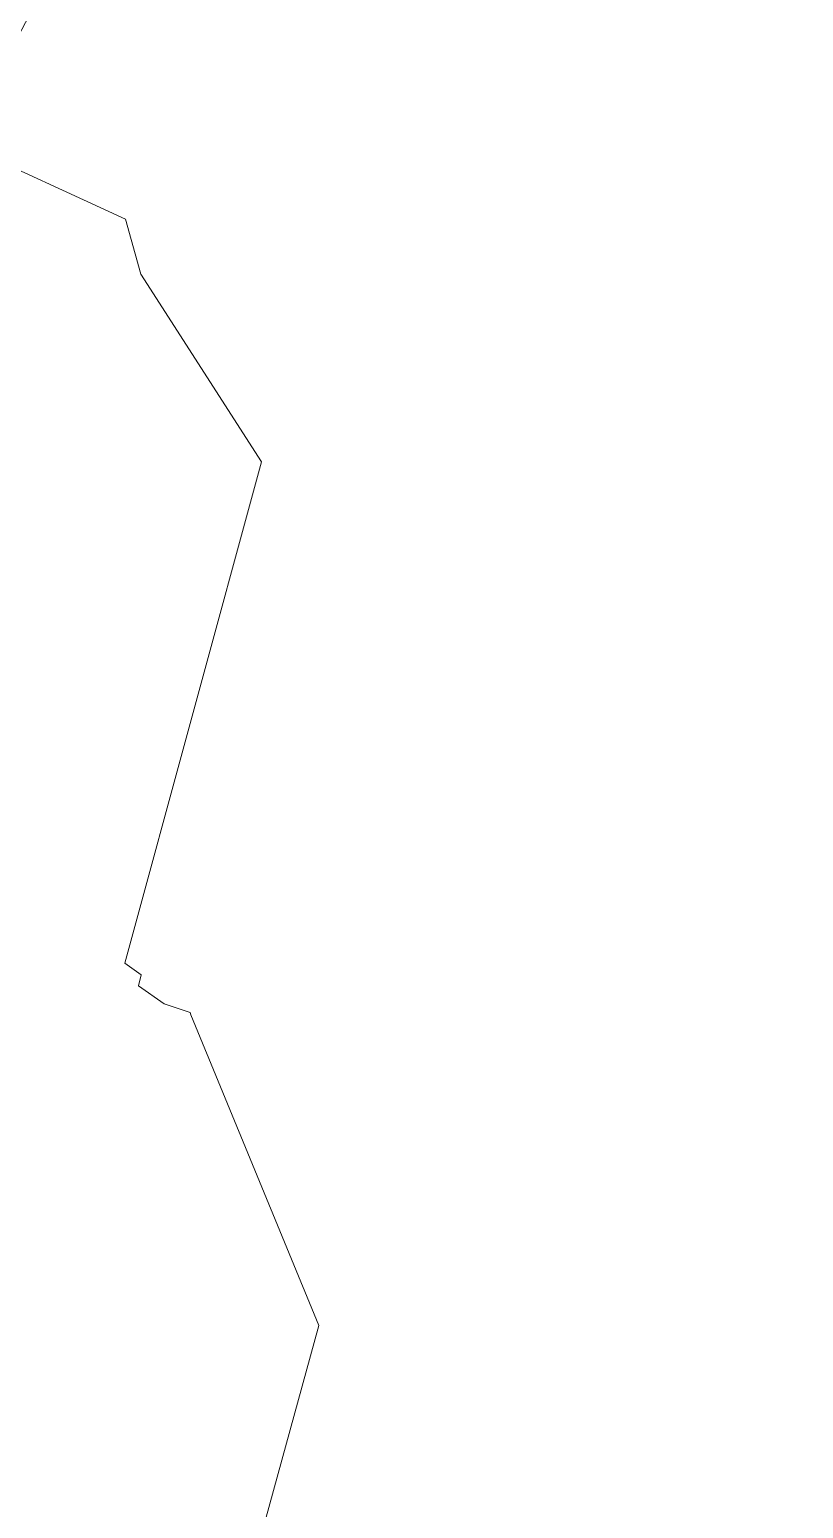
# Model space of a CAD drawing. Header units: metres. Extents: x -207 to 292, y -187 to 169.
# Drawn here: x -35.73 to -30.68, y -115.64 to -106.01 of the extents above; entities that cross this region are included whole.
import ezdxf

# ---------------------------------------------------------------- set-up
doc = ezdxf.new("R2010")
doc.units = ezdxf.units.M
doc.layers.add('C-TOPO-MAJR', color=7, linetype='Continuous', lineweight=35)
doc.layers.add('PR10-ARQ-PL-001-Emplazamiento-C-1_dwg', color=7, linetype='Continuous', lineweight=9, true_color=0x767676)

# ---------------------------------------------------------------- blocks, each defined once
blk = doc.blocks.new('PR10-ARQ-PL-001-Emplazamiento-C-1_dwg-674643-PLANTA EMPLAZAMIENTO ACTUALIZADO')
at = {"layer": 'C-TOPO-MAJR', "color": 1, "lineweight": 9, "true_color": 0xff0000, "flags": 128}
blk.add_lwpolyline([(-45.9407, -126.8058), (-45.0376, -126.6082), (-42.71, -125.7594), (-41.9559, -125.7551), (-37.026, -123.2481), (-36.5842, -122.6506), (-36.455, -121.8945), (-34.6203, -117.282), (-33.8417, -114.453), (-34.6754, -112.427), (-34.6812, -112.4129), (-34.8491, -112.357), (-35.0164, -112.2388), (-35.0007, -112.1665), (-35.1058, -112.0923), (-34.2151, -108.8244), (-35.0018, -107.6022), (-35.1025, -107.2422), (-36.1709, -106.7533), (-33.9792, -102.5775)], dxfattribs=at)

msp = doc.modelspace()

# ---------------------------------------------------------------- linework, layer by layer
at = {"layer": 'C-TOPO-MAJR', "color": 1, "lineweight": 9, "true_color": 0xff0000, "flags": 128}
msp.add_lwpolyline([(-36.5842, -122.6506), (-36.455, -121.8945), (-34.6203, -117.282), (-33.8417, -114.453), (-34.6754, -112.427), (-34.6812, -112.4129), (-34.8491, -112.357), (-35.0164, -112.2388), (-35.0007, -112.1665), (-35.1058, -112.0923), (-34.2151, -108.8244), (-35.0018, -107.6022), (-35.1025, -107.2422), (-36.1709, -106.7533), (-33.9792, -102.5775), (-33.9331, -102.0664), (-33.8089, -101.7808), (-32.9178, -101.0667), (-32.7633, -100.9397), (-32.629, -100.949), (-31.7094, -99.2937), (-31.5676, -99.3879), (-30.9634, -98.6835), (-29.798, -99.271)], dxfattribs=at)

# ---------------------------------------------------------------- block references
at = {"layer": 'PR10-ARQ-PL-001-Emplazamiento-C-1_dwg', "color": 7}
msp.add_blockref('PR10-ARQ-PL-001-Emplazamiento-C-1_dwg-674643-PLANTA EMPLAZAMIENTO ACTUALIZADO', (0, 0), dxfattribs=at)

doc.saveas('drawing.dxf')
